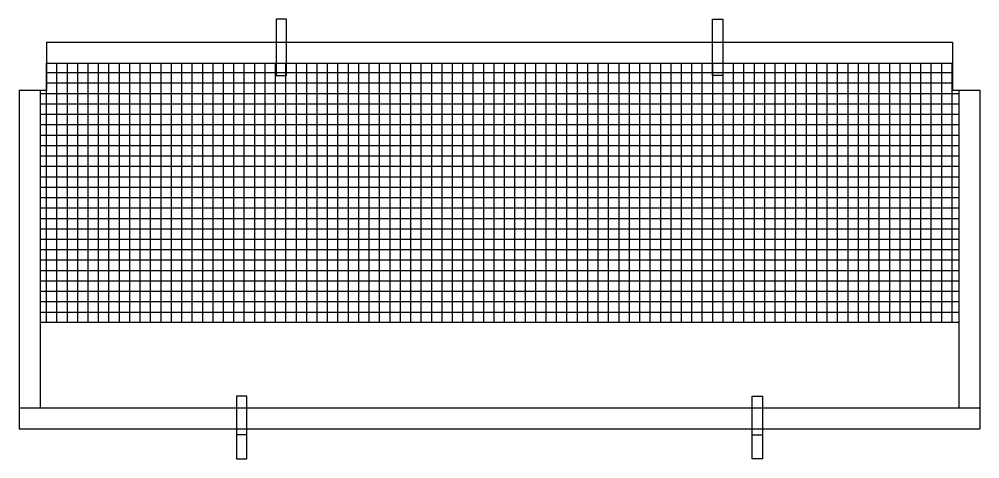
# Model space of a CAD drawing. Header units: millimetres. Extents: x 0 to 2300, y -557 to 495.
import ezdxf

# ---------------------------------------------------------------- set-up
doc = ezdxf.new("R2010")
doc.units = ezdxf.units.MM
doc.layers.add('KwikScaf Matrix', color=7, linetype='Continuous')

# ---------------------------------------------------------------- blocks, each defined once
blk = doc.blocks.new('109839xz')
at = {"layer": 'KwikScaf Matrix'}
h = blk.add_hatch(dxfattribs=at)
h.set_pattern_fill('NET', color=0, scale=7.85, style=0)
h.set_pattern_definition([(0, (-109.057, -529.883), (0, 24.92375), []), (90, (-109.057, -529.883), (-24.92375, 2e-15), [])])
h.paths.add_polyline_path([(2250, -230), (2250, 325), (2235, 325), (2235, 390), (65, 390), (65, 325), (50, 325), (50, -230)])
at = {"layer": 'KwikScaf Matrix', "color": 0}
for p, q in [((65, 440), (2235, 440)), ((65, 440), (65, 325)), ((2235, 440), (2235, 325)), ((65, 390), (2235, 390)), ((0, 325), (0, -485)), ((0, 325), (65, 325)), ((50, 325), (50, -435)), ((2235, 325), (2300, 325)), ((2250, 325), (2250, -435)), ((2300, 325), (2300, -485)), ((50, -230), (2250, -230)), ((0, -435), (2300, -435)), ((545, -500), (520, -500)), ((1755, -500), (1780, -500))]:
    blk.add_line(p, q, dxfattribs=at)
for points in [[(615, 360), (640, 360), (640, 495), (615, 495)], [(1685, 360), (1660, 360), (1660, 495), (1685, 495)], [(520, -557), (545, -557), (545, -407), (520, -407)], [(1780, -557), (1755, -557), (1755, -407), (1780, -407)]]:
    blk.add_lwpolyline(points, close=True, dxfattribs=at)
blk.add_lwpolyline([(0, -485), (2300, -485)], dxfattribs=at)

msp = doc.modelspace()

# ---------------------------------------------------------------- block references
msp.add_blockref('109839xz', (0, 0))

doc.saveas('drawing.dxf')
